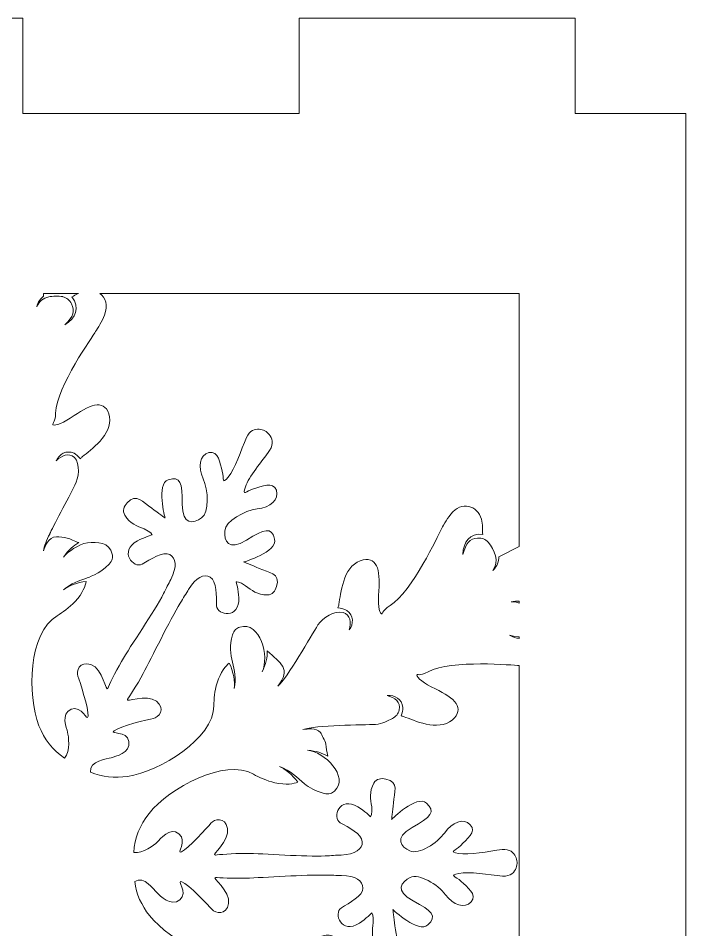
# Model space of a CAD drawing. Header units: centimetres. Extents: x -41.3 to 45.1, y -46.2 to 47.3.
# Drawn here: x -2.73 to 1.48, y 6.71 to 12.46 of the extents above; entities that cross this region are included whole.
import ezdxf

# ---------------------------------------------------------------- set-up
doc = ezdxf.new("R2010")
doc.units = ezdxf.units.CM
doc.header["$MEASUREMENT"] = 0
doc.layers.add('layer 1', color=7, linetype='Continuous')

msp = doc.modelspace()

# ---------------------------------------------------------------- linework, layer by layer
at = {"layer": 'layer 1', "color": 250, "lineweight": 9}
for points, knots in [([(-7.92184, -11.61439), (-7.92184, -11.61439), (-7.92184, -12.21439), (-7.92184, -12.21439), (-7.92184, -12.21439), (-7.92184, -12.21439), (-6.18058, -12.21439), (-6.18058, -12.21439), (-6.18058, -12.21439), (-6.18058, -12.21439), (-6.18058, -11.61439), (-6.18058, -11.61439), (-6.18058, -11.61439), (-6.18058, -11.61439), (-4.43938, -11.61439), (-4.43938, -11.61439), (-4.43938, -11.61439), (-4.43938, -11.61439), (-4.43938, -12.21439), (-4.43938, -12.21439), (-4.43938, -12.21439), (-4.43938, -12.21439), (-2.69814, -12.21439), (-2.69814, -12.21439), (-2.69814, -12.21439), (-2.69814, -12.21439), (-2.69814, -11.61439), (-2.69814, -11.61439), (-2.69814, -11.61439), (-2.69814, -11.61439), (-0.9569, -11.61439), (-0.9569, -11.61439), (-0.9569, -11.61439), (-0.9569, -11.61439), (-0.9569, -12.21439), (-0.9569, -12.21439), (-0.9569, -12.21439), (-0.9569, -12.21439), (0.78434, -12.21439), (0.78434, -12.21439), (0.78434, -12.21439), (0.78434, -12.21439), (0.78434, -11.61439), (0.78434, -11.61439), (0.78434, -11.61439), (0.78434, -11.61439), (1.48164, -11.61439), (1.48164, -11.61439), (1.48164, -11.61439), (1.48164, -11.61439), (1.48164, 11.85727), (1.48164, 11.85727), (1.48164, 11.85727), (1.48164, 11.85727), (0.78434, 11.85727), (0.78434, 11.85727), (0.78434, 11.85727), (0.78434, 11.85727), (0.78434, 12.45727), (0.78434, 12.45727), (0.78434, 12.45727), (0.78434, 12.45727), (-0.9569, 12.45727), (-0.9569, 12.45727), (-0.9569, 12.45727), (-0.9569, 12.45727), (-0.9569, 11.85727), (-0.9569, 11.85727), (-0.9569, 11.85727), (-0.9569, 11.85727), (-2.69814, 11.85727), (-2.69814, 11.85727), (-2.69814, 11.85727), (-2.69814, 11.85727), (-2.69814, 12.45727), (-2.69814, 12.45727), (-2.69814, 12.45727), (-2.69814, 12.45727), (-4.43938, 12.45727), (-4.43938, 12.45727), (-4.43938, 12.45727), (-4.43938, 12.45727), (-4.43938, 11.85727), (-4.43938, 11.85727), (-4.43938, 11.85727), (-4.43938, 11.85727), (-6.18058, 11.85727), (-6.18058, 11.85727), (-6.18058, 11.85727), (-6.18058, 11.85727), (-6.18058, 12.45727), (-6.18058, 12.45727), (-6.18058, 12.45727), (-6.18058, 12.45727), (-7.92184, 12.45727), (-7.92184, 12.45727), (-7.92184, 12.45727), (-7.92184, 12.45727), (-7.92184, 11.85727), (-7.92184, 11.85727), (-7.92184, 11.85727), (-7.92184, 11.85727), (-8.61914, 11.85727), (-8.61914, 11.85727), (-8.61914, 11.85727), (-8.61914, 11.85727), (-8.61914, -11.61439), (-8.61914, -11.61439), (-8.61914, -11.61439), (-8.61914, -11.61439), (-7.92184, -11.61439), (-7.92184, -11.61439)], [0, 0, 0, 0, 0.0344828, 0.0344828, 0.0344828, 0.0344828, 0.0689655, 0.0689655, 0.0689655, 0.0689655, 0.1034483, 0.1034483, 0.1034483, 0.1034483, 0.137931, 0.137931, 0.137931, 0.137931, 0.1724138, 0.1724138, 0.1724138, 0.1724138, 0.2068966, 0.2068966, 0.2068966, 0.2068966, 0.2413793, 0.2413793, 0.2413793, 0.2413793, 0.2758621, 0.2758621, 0.2758621, 0.2758621, 0.3103448, 0.3103448, 0.3103448, 0.3103448, 0.3448276, 0.3448276, 0.3448276, 0.3448276, 0.3793103, 0.3793103, 0.3793103, 0.3793103, 0.4137931, 0.4137931, 0.4137931, 0.4137931, 0.4482759, 0.4482759, 0.4482759, 0.4482759, 0.4827586, 0.4827586, 0.4827586, 0.4827586, 0.5172414, 0.5172414, 0.5172414, 0.5172414, 0.5517241, 0.5517241, 0.5517241, 0.5517241, 0.5862069, 0.5862069, 0.5862069, 0.5862069, 0.6206897, 0.6206897, 0.6206897, 0.6206897, 0.6551724, 0.6551724, 0.6551724, 0.6551724, 0.6896552, 0.6896552, 0.6896552, 0.6896552, 0.7241379, 0.7241379, 0.7241379, 0.7241379, 0.7586207, 0.7586207, 0.7586207, 0.7586207, 0.7931034, 0.7931034, 0.7931034, 0.7931034, 0.8275862, 0.8275862, 0.8275862, 0.8275862, 0.862069, 0.862069, 0.862069, 0.862069, 0.8965517, 0.8965517, 0.8965517, 0.8965517, 0.9310345, 0.9310345, 0.9310345, 0.9310345, 1, 1, 1, 1]), ([(0.43126, 9.12515), (0.43126, 9.12515), (0.3038, 9.05927), (0.3038, 9.05927), (0.3038, 9.05927), (0.3012, 9.03017), (0.29448, 9.00131), (0.26474, 8.97409), (0.26474, 8.97409), (0.30994, 9.02911), (0.27558, 9.10255), (0.23684, 9.15161), (0.23684, 9.15161), (0.23684, 9.15161), (0.23684, 9.15121), (0.23684, 9.15121), (0.23684, 9.15121), (0.2172, 9.17051), (0.19844, 9.17881), (0.16954, 9.17703), (0.16954, 9.17703), (0.11966, 9.17395), (0.09544, 9.14799), (0.07644, 9.07479), (0.07644, 9.07479), (0.07878, 9.15373), (0.12064, 9.20965), (0.20174, 9.20115), (0.20174, 9.20115), (0.1993, 9.22617), (0.20302, 9.26251), (0.19316, 9.29663), (0.19316, 9.29663), (0.16796, 9.38381), (0.06966, 9.41453), (-0.00062, 9.32771), (-0.00062, 9.32771), (-0.02874, 9.29301), (-0.0501, 9.25011), (-0.06286, 9.22727), (-0.06286, 9.22727), (-0.0781, 9.19997), (-0.24054, 8.84143), (-0.38304, 8.75121), (-0.38304, 8.75121), (-0.43862, 8.71603), (-0.42866, 8.69605), (-0.4375, 8.70045), (-0.4375, 8.70045), (-0.4513, 8.70735), (-0.46098, 8.76453), (-0.45418, 8.84513), (-0.45418, 8.84513), (-0.44306, 8.97725), (-0.46424, 9.07235), (-0.57184, 9.03407), (-0.57184, 9.03407), (-0.67946, 8.99573), (-0.695, 8.82253), (-0.70476, 8.76133), (-0.70476, 8.76133), (-0.70622, 8.75231), (-0.70912, 8.74465), (-0.71312, 8.73789), (-0.71312, 8.73789), (-0.692, 8.73565), (-0.66892, 8.72947), (-0.65504, 8.71995), (-0.65504, 8.71995), (-0.61058, 8.68943), (-0.6123, 8.63591), (-0.6398, 8.59803), (-0.6398, 8.59803), (-0.62702, 8.64345), (-0.63114, 8.69521), (-0.67938, 8.70817), (-0.67938, 8.70817), (-0.73472, 8.72301), (-0.80678, 8.67655), (-0.83724, 8.62925), (-0.83724, 8.62925), (-0.88004, 8.56277), (-1.03184, 8.29217), (-1.09028, 8.24363), (-1.09028, 8.24363), (-1.00216, 8.35315), (-1.0742, 8.38817), (-1.15718, 8.46523), (-1.15718, 8.46523), (-1.15654, 8.42577), (-1.16474, 8.38349), (-1.18872, 8.33421), (-1.18872, 8.33421), (-1.14308, 8.42989), (-1.19904, 8.65435), (-1.33062, 8.61613), (-1.33062, 8.61613), (-1.3507, 8.61029), (-1.3677, 8.59549), (-1.37648, 8.56671), (-1.37648, 8.56671), (-1.41826, 8.42979), (-1.3381, 8.35693), (-1.36558, 8.22899), (-1.36558, 8.22899), (-1.3582, 8.26479), (-1.3702, 8.33939), (-1.39714, 8.38859), (-1.39714, 8.38859), (-1.41714, 8.37193), (-1.45184, 8.33469), (-1.47298, 8.26487), (-1.47298, 8.26487), (-1.48948, 8.21019), (-1.49306, 8.16191), (-1.49374, 8.11999), (-1.49374, 8.11999), (-1.49702, 7.91149), (-1.8317, 7.70547), (-2.03748, 7.67439), (-2.03748, 7.67439), (-2.1192, 7.66203), (-2.19736, 7.66979), (-2.27132, 7.70125), (-2.27132, 7.70125), (-2.27968, 7.77535), (-2.16738, 7.78323), (-2.1414, 7.79177), (-2.1414, 7.79177), (-2.11534, 7.80033), (-2.0174, 7.82121), (-2.02966, 7.89371), (-2.02966, 7.89371), (-2.04188, 7.96621), (-2.15482, 7.93619), (-2.1219, 7.96239), (-2.1219, 7.96239), (-2.08896, 7.98863), (-1.90552, 8.03435), (-1.8751, 8.03963), (-1.8751, 8.03963), (-1.8447, 8.04493), (-1.79438, 8.09819), (-1.85574, 8.14829), (-1.85574, 8.14829), (-1.9171, 8.19841), (-2.05702, 8.13625), (-2.03904, 8.16033), (-2.03904, 8.16033), (-2.02724, 8.17609), (-1.97864, 8.25089), (-1.93964, 8.32331), (-1.93964, 8.32331), (-1.88502, 8.42473), (-1.77172, 8.65927), (-1.70554, 8.76793), (-1.70554, 8.76793), (-1.6867, 8.79887), (-1.66822, 8.82827), (-1.65296, 8.85361), (-1.65296, 8.85361), (-1.60626, 8.93123), (-1.55716, 8.95367), (-1.51616, 8.93069), (-1.51616, 8.93069), (-1.47516, 8.90775), (-1.47886, 8.80867), (-1.47668, 8.75097), (-1.47668, 8.75097), (-1.47432, 8.68825), (-1.32904, 8.66483), (-1.3365, 8.80179), (-1.3365, 8.80179), (-1.33912, 8.85009), (-1.35298, 8.90109), (-1.35298, 8.90109), (-1.35298, 8.90109), (-1.35298, 8.90109), (-1.33144, 8.90479), (-1.2941, 8.87731), (-1.2941, 8.87731), (-1.25678, 8.84983), (-1.2186, 8.81669), (-1.15674, 8.81883), (-1.15674, 8.81883), (-1.12438, 8.81997), (-1.10752, 8.84301), (-1.09838, 8.87285), (-1.09838, 8.87285), (-1.07304, 8.95555), (-1.14794, 8.96073), (-1.2088, 8.98667), (-1.2088, 8.98667), (-1.25788, 9.00751), (-1.30484, 9.02647), (-1.30484, 9.02647), (-1.30484, 9.02647), (-1.30484, 9.02647), (-1.09208, 9.08993), (-1.11048, 9.16985), (-1.11048, 9.16985), (-1.12886, 9.24977), (-1.17384, 9.23685), (-1.28858, 9.16451), (-1.28858, 9.16451), (-1.4033, 9.09213), (-1.42958, 9.16203), (-1.42548, 9.22279), (-1.42548, 9.22279), (-1.42138, 9.28353), (-1.29968, 9.35199), (-1.2201, 9.36125), (-1.2201, 9.36125), (-1.14052, 9.37057), (-1.08006, 9.41947), (-1.09956, 9.47899), (-1.09956, 9.47899), (-1.11904, 9.53847), (-1.1944, 9.50185), (-1.24308, 9.48839), (-1.24308, 9.48839), (-1.2918, 9.47497), (-1.31474, 9.43791), (-1.29426, 9.50131), (-1.29426, 9.50131), (-1.2738, 9.56471), (-1.1923, 9.65963), (-1.1426, 9.73031), (-1.1426, 9.73031), (-1.11144, 9.77465), (-1.12778, 9.81045), (-1.14428, 9.83097), (-1.14428, 9.83097), (-1.16102, 9.85175), (-1.18154, 9.86219), (-1.20848, 9.86395), (-1.20848, 9.86395), (-1.23424, 9.86567), (-1.26888, 9.85793), (-1.28852, 9.81201), (-1.28852, 9.81201), (-1.32252, 9.73255), (-1.36038, 9.61321), (-1.40356, 9.56251), (-1.40356, 9.56251), (-1.44668, 9.51179), (-1.42722, 9.55079), (-1.44134, 9.59943), (-1.44134, 9.59943), (-1.45544, 9.64803), (-1.46386, 9.73155), (-1.52462, 9.71699), (-1.52462, 9.71699), (-1.58538, 9.70243), (-1.59524, 9.62519), (-1.5614, 9.55239), (-1.5614, 9.55239), (-1.52758, 9.47961), (-1.52194, 9.33983), (-1.5714, 9.30449), (-1.5714, 9.30449), (-1.62086, 9.26915), (-1.69402, 9.25493), (-1.6927, 9.39079), (-1.6927, 9.39079), (-1.69136, 9.52663), (-1.70396, 9.57179), (-1.7815, 9.54561), (-1.7815, 9.54561), (-1.85906, 9.51941), (-1.80142, 9.30455), (-1.80142, 9.30455), (-1.80142, 9.30455), (-1.80142, 9.30455), (-1.84214, 9.33467), (-1.88562, 9.36561), (-1.88562, 9.36561), (-1.93952, 9.40397), (-1.98322, 9.46519), (-2.04018, 9.40021), (-2.04018, 9.40021), (-2.06072, 9.37679), (-2.0715, 9.35027), (-2.05548, 9.32207), (-2.05548, 9.32207), (-2.02486, 9.26815), (-1.9767, 9.25293), (-1.93378, 9.23549), (-1.93378, 9.23549), (-1.89086, 9.21801), (-1.88274, 9.19771), (-1.88274, 9.19771), (-1.88274, 9.19771), (-1.88274, 9.19771), (-1.9333, 9.18281), (-1.9757, 9.15973), (-1.9757, 9.15973), (-2.09598, 9.09427), (-1.9999, 8.98255), (-1.94538, 9.01343), (-1.94538, 9.01343), (-1.89522, 9.04183), (-1.813, 9.09691), (-1.77202, 9.07397), (-1.77202, 9.07397), (-1.731, 9.05099), (-1.72428, 8.99735), (-1.76576, 8.91677), (-1.76576, 8.91677), (-1.7793, 8.89047), (-1.79458, 8.85929), (-1.81098, 8.82697), (-1.81098, 8.82697), (-1.8686, 8.71353), (-2.0184, 8.49943), (-2.07592, 8.39963), (-2.07592, 8.39963), (-2.11702, 8.32837), (-2.15506, 8.24769), (-2.1623, 8.22931), (-2.1623, 8.22931), (-2.1733, 8.20135), (-2.19386, 8.35341), (-2.26858, 8.37947), (-2.26858, 8.37947), (-2.34332, 8.40557), (-2.3622, 8.33471), (-2.35076, 8.30597), (-2.35076, 8.30597), (-2.3393, 8.27723), (-2.282, 8.09669), (-2.287, 8.05485), (-2.287, 8.05485), (-2.292, 8.01299), (-2.3257, 8.12515), (-2.39372, 8.09757), (-2.39372, 8.09757), (-2.46174, 8.06999), (-2.42218, 7.97767), (-2.41616, 7.95247), (-2.41616, 7.95247), (-2.4103, 7.92799), (-2.39598, 7.83571), (-2.43508, 7.78975), (-2.43508, 7.78975), (-2.5107, 7.83955), (-2.56328, 7.90869), (-2.59672, 7.99395), (-2.59672, 7.99395), (-2.67268, 8.18773), (-2.6616, 8.58055), (-2.48268, 8.68767), (-2.48268, 8.68767), (-2.44672, 8.70921), (-2.40668, 8.73643), (-2.3676, 8.77809), (-2.3676, 8.77809), (-2.31916, 8.82973), (-2.3037, 8.87709), (-2.29882, 8.90329), (-2.29882, 8.90329), (-2.35258, 8.89889), (-2.4154, 8.87403), (-2.44078, 8.85145), (-2.44078, 8.85145), (-2.39328, 8.89441), (-2.34288, 8.90843), (-2.29654, 8.92415), (-2.29654, 8.92415), (-2.29654, 8.92415), (-2.29656, 8.92465), (-2.29656, 8.92465), (-2.29656, 8.92465), (-2.29656, 8.92465), (-2.21088, 8.95211), (-2.15444, 9.01257), (-2.15444, 9.01257), (-2.13392, 9.03455), (-2.1296, 9.05669), (-2.13458, 9.07699), (-2.13458, 9.07699), (-2.1533, 9.15313), (-2.22864, 9.15373), (-2.29102, 9.14799), (-2.29102, 9.14799), (-2.3478, 9.13745), (-2.4186, 9.08979), (-2.441, 9.05723), (-2.441, 9.05723), (-2.4106, 9.10225), (-2.37836, 9.13039), (-2.3442, 9.14957), (-2.3442, 9.14957), (-2.37214, 9.15669), (-2.39852, 9.17199), (-2.41804, 9.17759), (-2.41804, 9.17759), (-2.44072, 9.18409), (-2.46596, 9.18453), (-2.4867, 9.18509), (-2.4867, 9.18509), (-2.53754, 9.18475), (-2.55666, 9.12823), (-2.56868, 9.09721), (-2.56868, 9.09721), (-2.56366, 9.12643), (-2.54684, 9.16551), (-2.52898, 9.20309), (-2.52898, 9.20309), (-2.5287, 9.20387), (-2.52842, 9.20469), (-2.52806, 9.20555), (-2.52806, 9.20555), (-2.5143, 9.23727), (-2.40886, 9.43513), (-2.3699, 9.51085), (-2.3699, 9.51085), (-2.34662, 9.55609), (-2.33318, 9.64509), (-2.37342, 9.68531), (-2.37342, 9.68531), (-2.40878, 9.72061), (-2.45566, 9.69829), (-2.48862, 9.66453), (-2.48862, 9.66453), (-2.46956, 9.70727), (-2.42406, 9.73553), (-2.3754, 9.71229), (-2.3754, 9.71229), (-2.36196, 9.70587), (-2.3472, 9.69189), (-2.3353, 9.67685), (-2.3353, 9.67685), (-2.33178, 9.68211), (-2.32738, 9.68705), (-2.32176, 9.69161), (-2.32176, 9.69161), (-2.27364, 9.73067), (-2.13142, 9.83071), (-2.15204, 9.94307), (-2.15204, 9.94307), (-2.17268, 10.05541), (-2.26562, 10.02623), (-2.37448, 9.95049), (-2.37448, 9.95049), (-2.44086, 9.90433), (-2.49524, 9.88411), (-2.50812, 9.89263), (-2.50812, 9.89263), (-2.51634, 9.89805), (-2.49406, 9.89943), (-2.49136, 9.96515), (-2.49136, 9.96515), (-2.4845, 10.13369), (-2.25522, 10.45363), (-2.23918, 10.48049), (-2.23918, 10.48049), (-2.22578, 10.50295), (-2.19934, 10.54289), (-2.18332, 10.58455), (-2.18332, 10.58455), (-2.1597, 10.64615), (-2.17642, 10.69567), (-2.2122, 10.72145), (-2.2122, 10.72145), (-2.2122, 10.72145), (0.43126, 10.72145), (0.43126, 10.72145), (0.43126, 10.72145), (0.43126, 10.72145), (0.43126, 9.12515), (0.43126, 9.12515)], [0, 0, 0, 0, 0.0084034, 0.0084034, 0.0084034, 0.0084034, 0.0168067, 0.0168067, 0.0168067, 0.0168067, 0.0252101, 0.0252101, 0.0252101, 0.0252101, 0.0336134, 0.0336134, 0.0336134, 0.0336134, 0.0420168, 0.0420168, 0.0420168, 0.0420168, 0.0504202, 0.0504202, 0.0504202, 0.0504202, 0.0588235, 0.0588235, 0.0588235, 0.0588235, 0.0672269, 0.0672269, 0.0672269, 0.0672269, 0.0756303, 0.0756303, 0.0756303, 0.0756303, 0.0840336, 0.0840336, 0.0840336, 0.0840336, 0.092437, 0.092437, 0.092437, 0.092437, 0.1008403, 0.1008403, 0.1008403, 0.1008403, 0.1092437, 0.1092437, 0.1092437, 0.1092437, 0.1176471, 0.1176471, 0.1176471, 0.1176471, 0.1260504, 0.1260504, 0.1260504, 0.1260504, 0.1344538, 0.1344538, 0.1344538, 0.1344538, 0.1428571, 0.1428571, 0.1428571, 0.1428571, 0.1512605, 0.1512605, 0.1512605, 0.1512605, 0.1596639, 0.1596639, 0.1596639, 0.1596639, 0.1680672, 0.1680672, 0.1680672, 0.1680672, 0.1764706, 0.1764706, 0.1764706, 0.1764706, 0.1848739, 0.1848739, 0.1848739, 0.1848739, 0.1932773, 0.1932773, 0.1932773, 0.1932773, 0.2016807, 0.2016807, 0.2016807, 0.2016807, 0.210084, 0.210084, 0.210084, 0.210084, 0.2184874, 0.2184874, 0.2184874, 0.2184874, 0.2268908, 0.2268908, 0.2268908, 0.2268908, 0.2352941, 0.2352941, 0.2352941, 0.2352941, 0.2436975, 0.2436975, 0.2436975, 0.2436975, 0.2521008, 0.2521008, 0.2521008, 0.2521008, 0.2605042, 0.2605042, 0.2605042, 0.2605042, 0.2689076, 0.2689076, 0.2689076, 0.2689076, 0.2773109, 0.2773109, 0.2773109, 0.2773109, 0.2857143, 0.2857143, 0.2857143, 0.2857143, 0.2941176, 0.2941176, 0.2941176, 0.2941176, 0.302521, 0.302521, 0.302521, 0.302521, 0.3109244, 0.3109244, 0.3109244, 0.3109244, 0.3193277, 0.3193277, 0.3193277, 0.3193277, 0.3277311, 0.3277311, 0.3277311, 0.3277311, 0.3361345, 0.3361345, 0.3361345, 0.3361345, 0.3445378, 0.3445378, 0.3445378, 0.3445378, 0.3529412, 0.3529412, 0.3529412, 0.3529412, 0.3613445, 0.3613445, 0.3613445, 0.3613445, 0.3697479, 0.3697479, 0.3697479, 0.3697479, 0.3781513, 0.3781513, 0.3781513, 0.3781513, 0.3865546, 0.3865546, 0.3865546, 0.3865546, 0.394958, 0.394958, 0.394958, 0.394958, 0.4033613, 0.4033613, 0.4033613, 0.4033613, 0.4117647, 0.4117647, 0.4117647, 0.4117647, 0.4201681, 0.4201681, 0.4201681, 0.4201681, 0.4285714, 0.4285714, 0.4285714, 0.4285714, 0.4369748, 0.4369748, 0.4369748, 0.4369748, 0.4453782, 0.4453782, 0.4453782, 0.4453782, 0.4537815, 0.4537815, 0.4537815, 0.4537815, 0.4621849, 0.4621849, 0.4621849, 0.4621849, 0.4705882, 0.4705882, 0.4705882, 0.4705882, 0.4789916, 0.4789916, 0.4789916, 0.4789916, 0.487395, 0.487395, 0.487395, 0.487395, 0.4957983, 0.4957983, 0.4957983, 0.4957983, 0.5042017, 0.5042017, 0.5042017, 0.5042017, 0.512605, 0.512605, 0.512605, 0.512605, 0.5210084, 0.5210084, 0.5210084, 0.5210084, 0.5294118, 0.5294118, 0.5294118, 0.5294118, 0.5378151, 0.5378151, 0.5378151, 0.5378151, 0.5462185, 0.5462185, 0.5462185, 0.5462185, 0.5546218, 0.5546218, 0.5546218, 0.5546218, 0.5630252, 0.5630252, 0.5630252, 0.5630252, 0.5714286, 0.5714286, 0.5714286, 0.5714286, 0.5798319, 0.5798319, 0.5798319, 0.5798319, 0.5882353, 0.5882353, 0.5882353, 0.5882353, 0.5966387, 0.5966387, 0.5966387, 0.5966387, 0.605042, 0.605042, 0.605042, 0.605042, 0.6134454, 0.6134454, 0.6134454, 0.6134454, 0.6218487, 0.6218487, 0.6218487, 0.6218487, 0.6302521, 0.6302521, 0.6302521, 0.6302521, 0.6386555, 0.6386555, 0.6386555, 0.6386555, 0.6470588, 0.6470588, 0.6470588, 0.6470588, 0.6554622, 0.6554622, 0.6554622, 0.6554622, 0.6638655, 0.6638655, 0.6638655, 0.6638655, 0.6722689, 0.6722689, 0.6722689, 0.6722689, 0.6806723, 0.6806723, 0.6806723, 0.6806723, 0.6890756, 0.6890756, 0.6890756, 0.6890756, 0.697479, 0.697479, 0.697479, 0.697479, 0.7058824, 0.7058824, 0.7058824, 0.7058824, 0.7142857, 0.7142857, 0.7142857, 0.7142857, 0.7226891, 0.7226891, 0.7226891, 0.7226891, 0.7310924, 0.7310924, 0.7310924, 0.7310924, 0.7394958, 0.7394958, 0.7394958, 0.7394958, 0.7478992, 0.7478992, 0.7478992, 0.7478992, 0.7563025, 0.7563025, 0.7563025, 0.7563025, 0.7647059, 0.7647059, 0.7647059, 0.7647059, 0.7731092, 0.7731092, 0.7731092, 0.7731092, 0.7815126, 0.7815126, 0.7815126, 0.7815126, 0.789916, 0.789916, 0.789916, 0.789916, 0.7983193, 0.7983193, 0.7983193, 0.7983193, 0.8067227, 0.8067227, 0.8067227, 0.8067227, 0.8151261, 0.8151261, 0.8151261, 0.8151261, 0.8235294, 0.8235294, 0.8235294, 0.8235294, 0.8319328, 0.8319328, 0.8319328, 0.8319328, 0.8403361, 0.8403361, 0.8403361, 0.8403361, 0.8487395, 0.8487395, 0.8487395, 0.8487395, 0.8571429, 0.8571429, 0.8571429, 0.8571429, 0.8655462, 0.8655462, 0.8655462, 0.8655462, 0.8739496, 0.8739496, 0.8739496, 0.8739496, 0.8823529, 0.8823529, 0.8823529, 0.8823529, 0.8907563, 0.8907563, 0.8907563, 0.8907563, 0.8991597, 0.8991597, 0.8991597, 0.8991597, 0.907563, 0.907563, 0.907563, 0.907563, 0.9159664, 0.9159664, 0.9159664, 0.9159664, 0.9243697, 0.9243697, 0.9243697, 0.9243697, 0.9327731, 0.9327731, 0.9327731, 0.9327731, 0.9411765, 0.9411765, 0.9411765, 0.9411765, 0.9495798, 0.9495798, 0.9495798, 0.9495798, 0.9579832, 0.9579832, 0.9579832, 0.9579832, 0.9663866, 0.9663866, 0.9663866, 0.9663866, 0.9747899, 0.9747899, 0.9747899, 0.9747899, 0.9831933, 0.9831933, 0.9831933, 0.9831933, 1, 1, 1, 1]), ([(-2.34716, 10.72145), (-2.36278, 10.71363), (-2.37688, 10.70501), (-2.38922, 10.69889), (-2.38922, 10.69889), (-2.3372, 10.63151), (-2.36442, 10.56553), (-2.43298, 10.52319), (-2.43298, 10.52319), (-2.37908, 10.57625), (-2.36872, 10.61019), (-2.39098, 10.65493), (-2.39098, 10.65493), (-2.4039, 10.68085), (-2.42046, 10.69295), (-2.447, 10.70029), (-2.447, 10.70029), (-2.447, 10.70029), (-2.44632, 10.70069), (-2.44632, 10.70069), (-2.44632, 10.70069), (-2.474, 10.70667), (-2.50982, 10.70323), (-2.53524, 10.69923), (-2.53524, 10.69923), (-2.56702, 10.69303), (-2.5973, 10.67045), (-2.61026, 10.63591), (-2.61026, 10.63591), (-2.603, 10.66885), (-2.58666, 10.68839), (-2.56752, 10.70373), (-2.56752, 10.70373), (-2.56752, 10.70373), (-2.56836, 10.72145), (-2.56836, 10.72145), (-2.56836, 10.72145), (-2.56836, 10.72145), (-2.34716, 10.72145), (-2.34716, 10.72145)], [0, 0, 0, 0, 0.0909091, 0.0909091, 0.0909091, 0.0909091, 0.1818182, 0.1818182, 0.1818182, 0.1818182, 0.2727273, 0.2727273, 0.2727273, 0.2727273, 0.3636364, 0.3636364, 0.3636364, 0.3636364, 0.4545455, 0.4545455, 0.4545455, 0.4545455, 0.5454545, 0.5454545, 0.5454545, 0.5454545, 0.6363636, 0.6363636, 0.6363636, 0.6363636, 0.7272727, 0.7272727, 0.7272727, 0.7272727, 0.8181818, 0.8181818, 0.8181818, 0.8181818, 1, 1, 1, 1]), ([(0.43126, 8.76761), (0.41514, 8.77455), (0.39776, 8.77745), (0.37998, 8.77451), (0.37998, 8.77451), (0.39926, 8.78061), (0.41602, 8.78147), (0.43126, 8.77927), (0.43126, 8.77927), (0.43126, 8.77927), (0.43126, 8.76761), (0.43126, 8.76761)], [0, 0, 0, 0, 0.25, 0.25, 0.25, 0.25, 0.5, 0.5, 0.5, 0.5, 1, 1, 1, 1]), ([(0.43126, 8.54397), (0.4118, 8.54657), (0.3914, 8.55361), (0.371, 8.56461), (0.371, 8.56461), (0.3948, 8.55803), (0.41452, 8.55443), (0.43126, 8.55405), (0.43126, 8.55405), (0.43126, 8.55405), (0.43126, 8.54397), (0.43126, 8.54397)], [0, 0, 0, 0, 0.25, 0.25, 0.25, 0.25, 0.5, 0.5, 0.5, 0.5, 1, 1, 1, 1]), ([(0.43126, 5.86239), (0.3907, 5.86089), (0.00772, 5.82447), (-0.1396, 5.90169), (-0.1396, 5.90169), (-0.19788, 5.93227), (-0.21018, 5.91361), (-0.2108, 5.92347), (-0.2108, 5.92347), (-0.21174, 5.93885), (-0.16704, 5.97585), (-0.09384, 6.01025), (-0.09384, 6.01025), (0.02616, 6.06669), (0.09792, 6.13259), (0.01092, 6.20659), (0.01092, 6.20659), (-0.07606, 6.28065), (-0.2338, 6.20753), (-0.29172, 6.18537), (-0.29172, 6.18537), (-0.29964, 6.18235), (-0.30716, 6.18099), (-0.31448, 6.18089), (-0.31448, 6.18089), (-0.30624, 6.16183), (-0.30042, 6.13957), (-0.30168, 6.12325), (-0.30168, 6.12325), (-0.30588, 6.06949), (-0.3531, 6.04419), (-0.39966, 6.04907), (-0.39966, 6.04907), (-0.35392, 6.06073), (-0.31116, 6.09017), (-0.32406, 6.13845), (-0.32406, 6.13845), (-0.33884, 6.19367), (-0.41828, 6.23145), (-0.47232, 6.23403), (-0.47232, 6.23403), (-0.55022, 6.23781), (-0.85892, 6.23507), (-0.93178, 6.26201), (-0.93178, 6.26201), (-0.90138, 6.25729), (-0.849, 6.24691), (-0.82098, 6.28015), (-0.82098, 6.28015), (-0.81106, 6.30057), (-0.79246, 6.32907), (-0.785, 6.35899), (-0.785, 6.35899), (-0.78048, 6.37713), (-0.78016, 6.40443), (-0.77406, 6.43031), (-0.77406, 6.43031), (-0.80776, 6.41027), (-0.8483, 6.39639), (-0.90258, 6.39255), (-0.90258, 6.39255), (-0.86686, 6.39537), (-0.8005, 6.42647), (-0.76044, 6.46497), (-0.76044, 6.46497), (-0.75944, 6.46661), (-0.75836, 6.46819), (-0.75724, 6.46975), (-0.75724, 6.46975), (-0.7188, 6.52249), (-0.66846, 6.59537), (-0.7304, 6.65479), (-0.7304, 6.65479), (-0.74548, 6.66925), (-0.7668, 6.67657), (-0.79612, 6.66979), (-0.79612, 6.66979), (-0.9346, 6.63769), (-0.95914, 6.53279), (-1.08212, 6.49311), (-1.08212, 6.49311), (-1.04784, 6.50449), (-0.99018, 6.55121), (-0.9607, 6.59857), (-0.9607, 6.59857), (-0.98514, 6.60759), (-1.03472, 6.61903), (-1.10576, 6.60241), (-1.10576, 6.60241), (-1.16138, 6.58939), (-1.20498, 6.56835), (-1.24158, 6.54797), (-1.24158, 6.54797), (-1.42382, 6.44657), (-1.76956, 6.63339), (-1.8994, 6.79605), (-1.8994, 6.79605), (-1.95062, 6.86023), (-1.98292, 6.93133), (-1.99286, 7.01049), (-1.99286, 7.01049), (-1.93386, 7.04909), (-1.87282, 6.95883), (-1.85282, 6.94095), (-1.85282, 6.94095), (-1.8324, 6.92267), (-1.76534, 6.84829), (-1.70866, 6.89513), (-1.70866, 6.89513), (-1.65198, 6.94197), (-1.73446, 7.02477), (-1.6953, 7.00935), (-1.6953, 7.00935), (-1.6561, 6.99397), (-1.5248, 6.85797), (-1.50502, 6.83427), (-1.50502, 6.83427), (-1.4852, 6.81057), (-1.41394, 6.79363), (-1.40122, 6.87185), (-1.40122, 6.87185), (-1.3885, 6.95001), (-1.5123, 7.04009), (-1.48246, 7.03655), (-1.48246, 7.03655), (-1.4629, 7.03425), (-1.37382, 7.02955), (-1.2916, 7.03199), (-1.2916, 7.03199), (-1.17646, 7.03539), (-0.9167, 7.05455), (-0.78948, 7.05157), (-0.78948, 7.05157), (-0.7533, 7.05071), (-0.7186, 7.04939), (-0.689, 7.04889), (-0.689, 7.04889), (-0.59844, 7.04723), (-0.55448, 7.01591), (-0.55386, 6.96893), (-0.55386, 6.96893), (-0.55324, 6.92195), (-0.64086, 6.87563), (-0.68976, 6.84489), (-0.68976, 6.84489), (-0.74288, 6.81149), (-0.69056, 6.67395), (-0.57566, 6.74889), (-0.57566, 6.74889), (-0.53514, 6.77531), (-0.49792, 6.81281), (-0.49792, 6.81281), (-0.49792, 6.81281), (-0.49792, 6.81281), (-0.48396, 6.79601), (-0.48908, 6.74995), (-0.48908, 6.74995), (-0.4942, 6.70387), (-0.5038, 6.65423), (-0.47102, 6.60173), (-0.47102, 6.60173), (-0.45386, 6.57429), (-0.42544, 6.57119), (-0.39506, 6.57821), (-0.39506, 6.57821), (-0.31078, 6.59761), (-0.34372, 6.66505), (-0.35172, 6.73073), (-0.35172, 6.73073), (-0.35818, 6.78369), (-0.36524, 6.83383), (-0.36524, 6.83383), (-0.36524, 6.83383), (-0.36524, 6.83383), (-0.2039, 6.68127), (-0.1439, 6.73717), (-0.1439, 6.73717), (-0.08388, 6.79309), (-0.11756, 6.82555), (-0.23758, 6.88873), (-0.23758, 6.88873), (-0.3576, 6.95193), (-0.31024, 7.00963), (-0.25556, 7.03645), (-0.25556, 7.03645), (-0.2009, 7.06327), (-0.08078, 6.99207), (-0.03294, 6.92783), (-0.03294, 6.92783), (0.0149, 6.86357), (0.08748, 6.83567), (0.12926, 6.88229), (0.12926, 6.88229), (0.17106, 6.92893), (0.10166, 6.97587), (0.06566, 7.01131), (0.06566, 7.01131), (0.0297, 7.04675), (-0.0139, 7.04809), (0.05126, 7.06207), (0.05126, 7.06207), (0.1164, 7.07605), (0.23934, 7.05293), (0.32542, 7.04521), (0.32542, 7.04521), (0.37938, 7.04039), (0.40222, 7.07245), (0.41174, 7.09703), (0.41174, 7.09703), (0.42138, 7.12191), (0.42016, 7.14491), (0.4082, 7.16913), (0.4082, 7.16913), (0.39682, 7.19227), (0.3728, 7.21841), (0.3232, 7.21247), (0.3232, 7.21247), (0.2374, 7.20215), (0.1151, 7.17531), (0.0496, 7.18733), (0.0496, 7.18733), (-0.01586, 7.19935), (0.02764, 7.20199), (0.06268, 7.23849), (0.06268, 7.23849), (0.09774, 7.27503), (0.16586, 7.32405), (0.12286, 7.36941), (0.12286, 7.36941), (0.07986, 7.41475), (0.00804, 7.38467), (-0.03808, 7.31897), (-0.03808, 7.31897), (-0.08418, 7.25327), (-0.20242, 7.17849), (-0.25776, 7.20367), (-0.25776, 7.20367), (-0.3131, 7.22881), (-0.362, 7.28507), (-0.24366, 7.35187), (-0.24366, 7.35187), (-0.12536, 7.41863), (-0.09256, 7.45211), (-0.154, 7.50617), (-0.154, 7.50617), (-0.21548, 7.56027), (-0.3727, 7.40291), (-0.3727, 7.40291), (-0.3727, 7.40291), (-0.3727, 7.40291), (-0.367, 7.45321), (-0.36192, 7.50635), (-0.36192, 7.50635), (-0.35566, 7.57221), (-0.3245, 7.64065), (-0.40924, 7.65749), (-0.40924, 7.65749), (-0.43982, 7.66357), (-0.46816, 7.65965), (-0.48458, 7.63169), (-0.48458, 7.63169), (-0.51596, 7.57823), (-0.50506, 7.52891), (-0.49872, 7.48299), (-0.49872, 7.48299), (-0.49238, 7.43711), (-0.5059, 7.41991), (-0.5059, 7.41991), (-0.5059, 7.41991), (-0.5059, 7.41991), (-0.5441, 7.45623), (-0.58528, 7.48141), (-0.58528, 7.48141), (-0.70212, 7.55285), (-0.75078, 7.41379), (-0.69682, 7.38201), (-0.69682, 7.38201), (-0.64716, 7.35275), (-0.55832, 7.30911), (-0.5577, 7.26213), (-0.5577, 7.26213), (-0.5571, 7.21515), (-0.6002, 7.18249), (-0.69068, 7.17811), (-0.69068, 7.17811), (-0.72026, 7.17671), (-0.7549, 7.17435), (-0.79108, 7.17239), (-0.79108, 7.17239), (-0.91816, 7.16559), (-1.17848, 7.18821), (-1.29366, 7.18819), (-1.29366, 7.18819), (-1.37592, 7.18811), (-1.46482, 7.18073), (-1.48432, 7.17781), (-1.48432, 7.17781), (-1.51406, 7.17339), (-1.39266, 7.26717), (-1.40744, 7.34493), (-1.40744, 7.34493), (-1.42222, 7.42271), (-1.49302, 7.40361), (-1.51218, 7.37933), (-1.51218, 7.37933), (-1.53136, 7.35505), (-1.65904, 7.21515), (-1.69778, 7.19855), (-1.69778, 7.19855), (-1.73654, 7.18197), (-1.65626, 7.26725), (-1.71414, 7.31233), (-1.71414, 7.31233), (-1.77206, 7.35747), (-1.83222, 7.27707), (-1.85102, 7.25923), (-1.85102, 7.25923), (-1.869, 7.24221), (-1.93972, 7.18527), (-1.9985, 7.19381), (-1.9985, 7.19381), (-1.99402, 7.28593), (-1.96028, 7.36745), (-1.90226, 7.44017), (-1.90226, 7.44017), (-1.77242, 7.60281), (-1.42668, 7.78965), (-1.24444, 7.68827), (-1.24444, 7.68827), (-1.20784, 7.66787), (-1.16424, 7.64681), (-1.10862, 7.63379), (-1.10862, 7.63379), (-1.03808, 7.61729), (-0.98868, 7.62847), (-0.96408, 7.63743), (-0.96408, 7.63743), (-0.99466, 7.68217), (-1.04816, 7.72471), (-1.08066, 7.73549), (-1.08066, 7.73549), (-1.00698, 7.71173), (-0.96778, 7.66313), (-0.92236, 7.62747), (-0.92236, 7.62747), (-0.92236, 7.62747), (-0.92232, 7.62651), (-0.92232, 7.62651), (-0.92232, 7.62651), (-0.89592, 7.60713), (-0.85028, 7.57833), (-0.79898, 7.56645), (-0.79898, 7.56645), (-0.76966, 7.55965), (-0.74834, 7.56697), (-0.73326, 7.58145), (-0.73326, 7.58145), (-0.6376, 7.67315), (-0.79748, 7.83027), (-0.90256, 7.83857), (-0.90256, 7.83857), (-0.8493, 7.83481), (-0.80926, 7.82137), (-0.77592, 7.80191), (-0.77592, 7.80191), (-0.78298, 7.82895), (-0.7831, 7.85817), (-0.78786, 7.87723), (-0.78786, 7.87723), (-0.79482, 7.90515), (-0.8115, 7.93185), (-0.82174, 7.95189), (-0.82174, 7.95189), (-0.84996, 7.98403), (-0.90164, 7.97379), (-0.93178, 7.96913), (-0.93178, 7.96913), (-0.85368, 7.99797), (-0.5506, 7.99851), (-0.47518, 8.00217), (-0.47518, 8.00217), (-0.42932, 8.00439), (-0.39726, 8.02479), (-0.36836, 8.03967), (-0.36836, 8.03967), (-0.34528, 8.05193), (-0.3321, 8.06701), (-0.32486, 8.09409), (-0.32486, 8.09409), (-0.31192, 8.14235), (-0.35472, 8.17179), (-0.40044, 8.18345), (-0.40044, 8.18345), (-0.35386, 8.18833), (-0.30666, 8.16305), (-0.30248, 8.10929), (-0.30248, 8.10929), (-0.30128, 8.09397), (-0.30634, 8.07343), (-0.31378, 8.05519), (-0.31378, 8.05519), (-0.30758, 8.05477), (-0.30122, 8.05341), (-0.29458, 8.05087), (-0.29458, 8.05087), (-0.23666, 8.02871), (-0.07894, 7.95557), (0.00806, 8.02961), (0.00806, 8.02961), (0.09506, 8.10365), (0.0233, 8.16953), (-0.09672, 8.22595), (-0.09672, 8.22595), (-0.1699, 8.26037), (-0.2146, 8.29735), (-0.21366, 8.31277), (-0.21366, 8.31277), (-0.21306, 8.32259), (-0.20076, 8.30397), (-0.14248, 8.33451), (-0.14248, 8.33451), (0.00692, 8.41285), (0.39862, 8.37425), (0.4299, 8.37381), (0.4299, 8.37381), (0.4299, 8.37381), (0.43126, 8.37379), (0.43126, 8.37379), (0.43126, 8.37379), (0.43126, 8.37379), (0.43126, 5.86239), (0.43126, 5.86239)], [0, 0, 0, 0, 0.0091743, 0.0091743, 0.0091743, 0.0091743, 0.0183486, 0.0183486, 0.0183486, 0.0183486, 0.0275229, 0.0275229, 0.0275229, 0.0275229, 0.0366972, 0.0366972, 0.0366972, 0.0366972, 0.0458716, 0.0458716, 0.0458716, 0.0458716, 0.0550459, 0.0550459, 0.0550459, 0.0550459, 0.0642202, 0.0642202, 0.0642202, 0.0642202, 0.0733945, 0.0733945, 0.0733945, 0.0733945, 0.0825688, 0.0825688, 0.0825688, 0.0825688, 0.0917431, 0.0917431, 0.0917431, 0.0917431, 0.1009174, 0.1009174, 0.1009174, 0.1009174, 0.1100917, 0.1100917, 0.1100917, 0.1100917, 0.1192661, 0.1192661, 0.1192661, 0.1192661, 0.1284404, 0.1284404, 0.1284404, 0.1284404, 0.1376147, 0.1376147, 0.1376147, 0.1376147, 0.146789, 0.146789, 0.146789, 0.146789, 0.1559633, 0.1559633, 0.1559633, 0.1559633, 0.1651376, 0.1651376, 0.1651376, 0.1651376, 0.1743119, 0.1743119, 0.1743119, 0.1743119, 0.1834862, 0.1834862, 0.1834862, 0.1834862, 0.1926606, 0.1926606, 0.1926606, 0.1926606, 0.2018349, 0.2018349, 0.2018349, 0.2018349, 0.2110092, 0.2110092, 0.2110092, 0.2110092, 0.2201835, 0.2201835, 0.2201835, 0.2201835, 0.2293578, 0.2293578, 0.2293578, 0.2293578, 0.2385321, 0.2385321, 0.2385321, 0.2385321, 0.2477064, 0.2477064, 0.2477064, 0.2477064, 0.2568807, 0.2568807, 0.2568807, 0.2568807, 0.266055, 0.266055, 0.266055, 0.266055, 0.2752294, 0.2752294, 0.2752294, 0.2752294, 0.2844037, 0.2844037, 0.2844037, 0.2844037, 0.293578, 0.293578, 0.293578, 0.293578, 0.3027523, 0.3027523, 0.3027523, 0.3027523, 0.3119266, 0.3119266, 0.3119266, 0.3119266, 0.3211009, 0.3211009, 0.3211009, 0.3211009, 0.3302752, 0.3302752, 0.3302752, 0.3302752, 0.3394495, 0.3394495, 0.3394495, 0.3394495, 0.3486239, 0.3486239, 0.3486239, 0.3486239, 0.3577982, 0.3577982, 0.3577982, 0.3577982, 0.3669725, 0.3669725, 0.3669725, 0.3669725, 0.3761468, 0.3761468, 0.3761468, 0.3761468, 0.3853211, 0.3853211, 0.3853211, 0.3853211, 0.3944954, 0.3944954, 0.3944954, 0.3944954, 0.4036697, 0.4036697, 0.4036697, 0.4036697, 0.412844, 0.412844, 0.412844, 0.412844, 0.4220183, 0.4220183, 0.4220183, 0.4220183, 0.4311927, 0.4311927, 0.4311927, 0.4311927, 0.440367, 0.440367, 0.440367, 0.440367, 0.4495413, 0.4495413, 0.4495413, 0.4495413, 0.4587156, 0.4587156, 0.4587156, 0.4587156, 0.4678899, 0.4678899, 0.4678899, 0.4678899, 0.4770642, 0.4770642, 0.4770642, 0.4770642, 0.4862385, 0.4862385, 0.4862385, 0.4862385, 0.4954128, 0.4954128, 0.4954128, 0.4954128, 0.5045872, 0.5045872, 0.5045872, 0.5045872, 0.5137615, 0.5137615, 0.5137615, 0.5137615, 0.5229358, 0.5229358, 0.5229358, 0.5229358, 0.5321101, 0.5321101, 0.5321101, 0.5321101, 0.5412844, 0.5412844, 0.5412844, 0.5412844, 0.5504587, 0.5504587, 0.5504587, 0.5504587, 0.559633, 0.559633, 0.559633, 0.559633, 0.5688073, 0.5688073, 0.5688073, 0.5688073, 0.5779817, 0.5779817, 0.5779817, 0.5779817, 0.587156, 0.587156, 0.587156, 0.587156, 0.5963303, 0.5963303, 0.5963303, 0.5963303, 0.6055046, 0.6055046, 0.6055046, 0.6055046, 0.6146789, 0.6146789, 0.6146789, 0.6146789, 0.6238532, 0.6238532, 0.6238532, 0.6238532, 0.6330275, 0.6330275, 0.6330275, 0.6330275, 0.6422018, 0.6422018, 0.6422018, 0.6422018, 0.6513761, 0.6513761, 0.6513761, 0.6513761, 0.6605505, 0.6605505, 0.6605505, 0.6605505, 0.6697248, 0.6697248, 0.6697248, 0.6697248, 0.6788991, 0.6788991, 0.6788991, 0.6788991, 0.6880734, 0.6880734, 0.6880734, 0.6880734, 0.6972477, 0.6972477, 0.6972477, 0.6972477, 0.706422, 0.706422, 0.706422, 0.706422, 0.7155963, 0.7155963, 0.7155963, 0.7155963, 0.7247706, 0.7247706, 0.7247706, 0.7247706, 0.733945, 0.733945, 0.733945, 0.733945, 0.7431193, 0.7431193, 0.7431193, 0.7431193, 0.7522936, 0.7522936, 0.7522936, 0.7522936, 0.7614679, 0.7614679, 0.7614679, 0.7614679, 0.7706422, 0.7706422, 0.7706422, 0.7706422, 0.7798165, 0.7798165, 0.7798165, 0.7798165, 0.7889908, 0.7889908, 0.7889908, 0.7889908, 0.7981651, 0.7981651, 0.7981651, 0.7981651, 0.8073394, 0.8073394, 0.8073394, 0.8073394, 0.8165138, 0.8165138, 0.8165138, 0.8165138, 0.8256881, 0.8256881, 0.8256881, 0.8256881, 0.8348624, 0.8348624, 0.8348624, 0.8348624, 0.8440367, 0.8440367, 0.8440367, 0.8440367, 0.853211, 0.853211, 0.853211, 0.853211, 0.8623853, 0.8623853, 0.8623853, 0.8623853, 0.8715596, 0.8715596, 0.8715596, 0.8715596, 0.8807339, 0.8807339, 0.8807339, 0.8807339, 0.8899083, 0.8899083, 0.8899083, 0.8899083, 0.8990826, 0.8990826, 0.8990826, 0.8990826, 0.9082569, 0.9082569, 0.9082569, 0.9082569, 0.9174312, 0.9174312, 0.9174312, 0.9174312, 0.9266055, 0.9266055, 0.9266055, 0.9266055, 0.9357798, 0.9357798, 0.9357798, 0.9357798, 0.9449541, 0.9449541, 0.9449541, 0.9449541, 0.9541284, 0.9541284, 0.9541284, 0.9541284, 0.9633028, 0.9633028, 0.9633028, 0.9633028, 0.9724771, 0.9724771, 0.9724771, 0.9724771, 0.9816514, 0.9816514, 0.9816514, 0.9816514, 1, 1, 1, 1])]:
    msp.add_open_spline(points, degree=3, knots=knots, dxfattribs=at)

doc.saveas('drawing.dxf')
